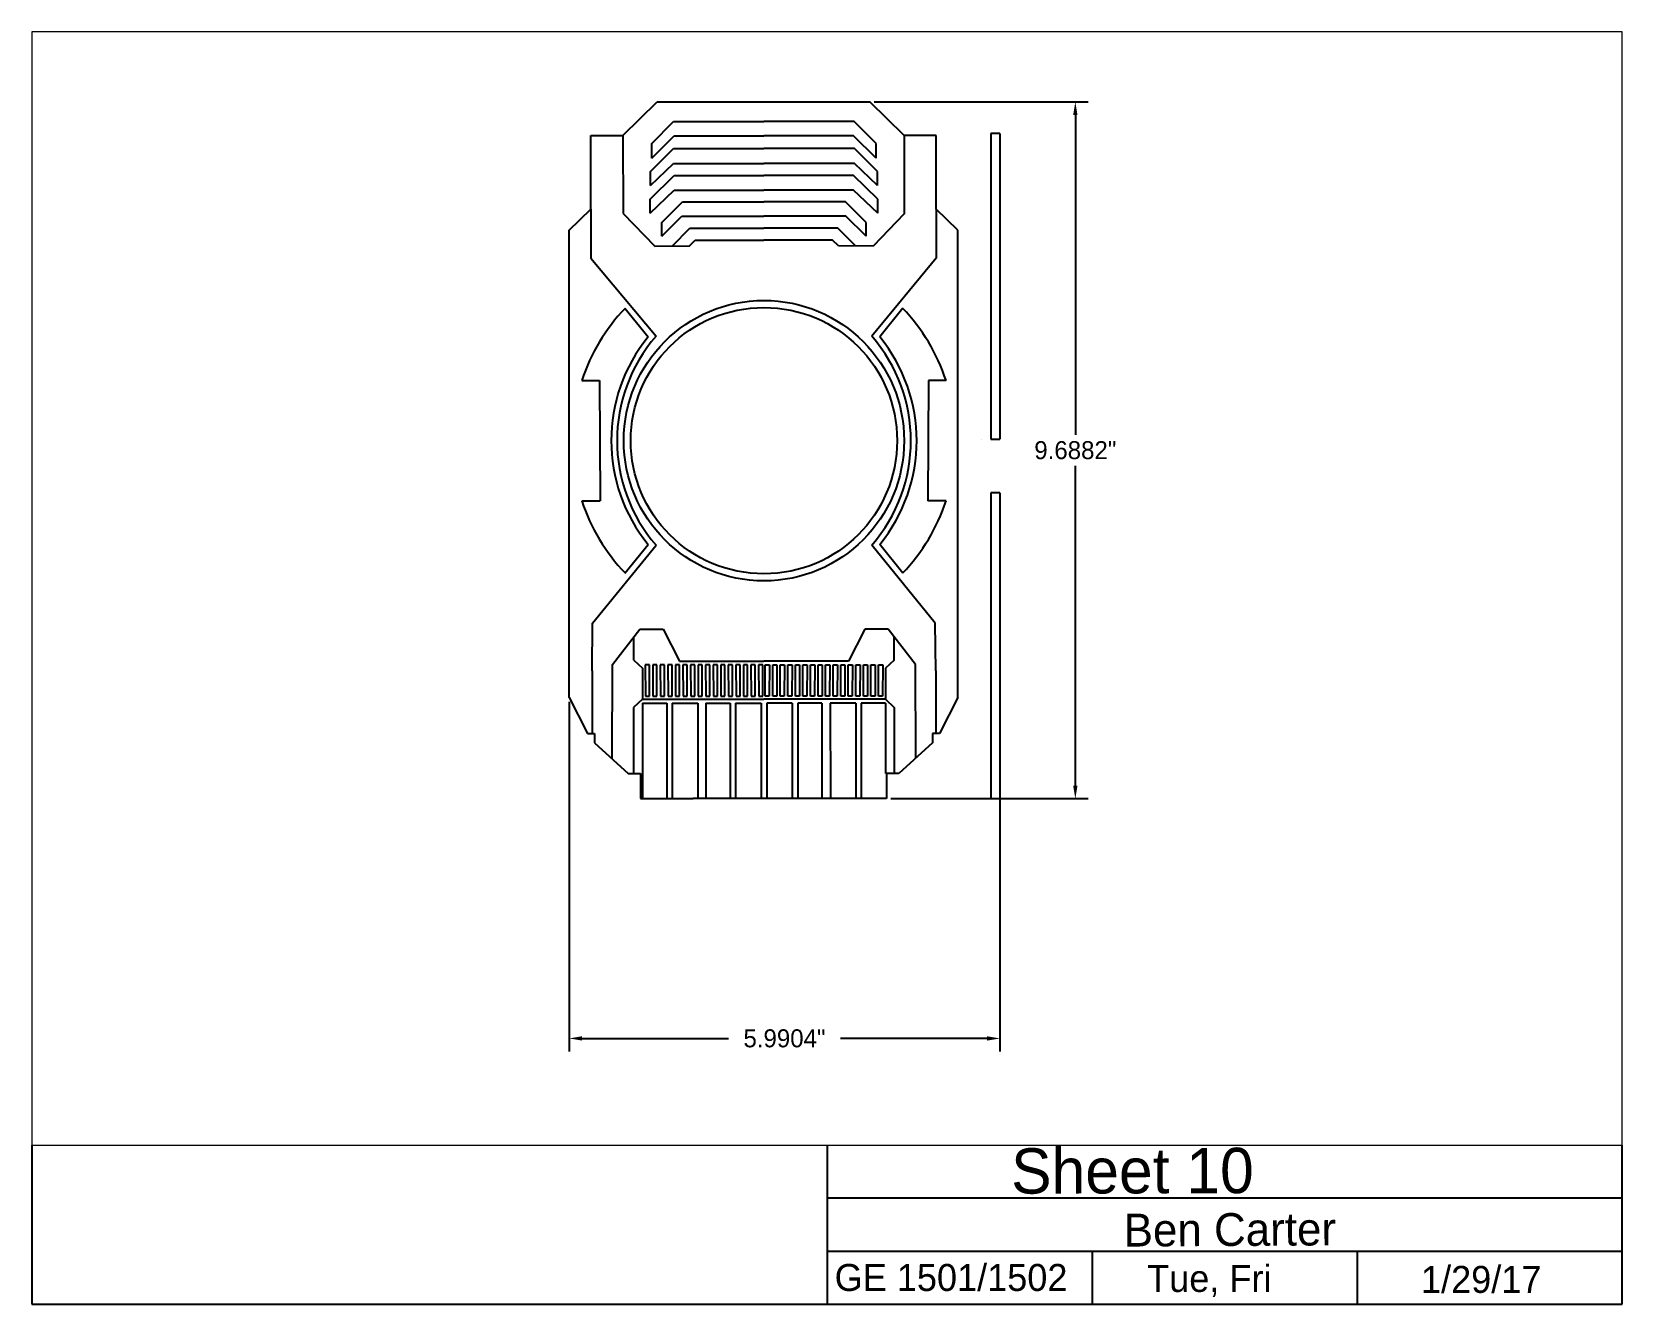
# Paper-space layout 'Layout10-Layout1' of a CAD drawing. Extents: x 0 to 10, y 0 to 8.
# The model-space entities are those that its viewports show. They can reach past a viewport. Long polylines and large blocks are cut down to what shows.
import ezdxf

# ---------------------------------------------------------------- set-up
doc = ezdxf.new("R2010")
doc.units = 0
doc.header["$MEASUREMENT"] = 0
doc.layers.get('0').update_dxf_attribs({"linetype": 'CONTINUOUS'})
doc.layers.get('Defpoints').update_dxf_attribs({"linetype": 'CONTINUOUS'})
for name, color, linetype in [('CUT', 1, 'CONTINUOUS'), ('Dims', 210, 'CONTINUOUS'), ('SCORE', 5, 'CONTINUOUS')]:
    doc.layers.add(name, color=color, linetype=linetype)
doc.dimstyles.get("Standard").update_dxf_attribs({"dimtxt": 0.25, "dimasz": 0.18, "dimexe": 0.18, "dimexo": 0.0625, "dimgap": 0.09, "dimtad": 0, "dimtih": 1, "dimtoh": 1, "dimdec": 4, "dimzin": 0, "dimdsep": 46, "dimlunit": 3, "dimtxsty": 'Standard', "dimcen": 0.09, "dimadec": 0, "dimazin": 0, "dimtfac": 1, "dimtdec": 4, "dimtofl": 0, "dimtmove": 0, "dimatfit": 3, "dimfxl": 1, "dimtolj": 1, "dimtzin": 0, "dimarcsym": 0})

# ---------------------------------------------------------------- blocks, each defined once
blk = doc.blocks.new('*U84')
at = {"linetype": 'Continuous'}
for p, q in [((0.03653, 0.47489), (0.03934, 0.03934)), ((0.09554, 0.47489), (0.03653, 0.47489)), ((0.09554, 0.03934), (0.09554, 0.47489)), ((0.03934, 0.03934), (0.09554, 0.03934))]:
    blk.add_line(p, q, dxfattribs=at)
blk = doc.blocks.new('*U85')
at = {"layer": 'SCORE', "color": 0, "linetype": 'ByBlock', "lineweight": -2, "transparency": 16777216, "rotation": 90.00000000000001}
for p in [(42.956, 57.553), (42.956, 57.448), (42.956, 57.343), (42.956, 57.238), (42.956, 57.133), (42.956, 57.028), (42.956, 56.923), (42.956, 56.817), (42.956, 56.712), (42.956, 56.607), (42.956, 56.502), (42.956, 56.397), (42.956, 56.292), (42.956, 56.187), (42.956, 56.082), (42.956, 55.977)]:
    blk.add_blockref('*U84', p, dxfattribs=at)
blk = doc.blocks.new('*U86')
at = {"linetype": 'Continuous'}
for p, q in [((0.03653, 0.47489), (0.03934, 0.03934)), ((0.09554, 0.47489), (0.03653, 0.47489)), ((0.09554, 0.03934), (0.09554, 0.47489)), ((0.03934, 0.03934), (0.09554, 0.03934))]:
    blk.add_line(p, q, dxfattribs=at)
blk = doc.blocks.new('*U87')
at = {"layer": 'SCORE', "color": 0, "linetype": 'ByBlock', "lineweight": -2, "transparency": 16777216}
for p in [(10.59089, 2.85777), (10.695984, 2.85777), (10.801078, 2.85777), (10.906172, 2.85777), (11.011266, 2.85777), (11.11636, 2.85777), (11.221454, 2.85777), (11.326548, 2.85777), (11.431642, 2.85777), (11.536736, 2.85777), (11.64183, 2.85777), (11.746924, 2.85777), (11.852018, 2.85777), (11.957112, 2.85777), (12.062206, 2.85777), (12.1673, 2.85777)]:
    blk.add_blockref('*U86', p, dxfattribs=at)
blk = doc.blocks.new('*D107')
at = {"layer": 'Defpoints', "color": 0, "linetype": 'Continuous', "transparency": 16777216}
for p in [(20.588, 85.156), (26.579, 85.156), (26.579, 80.415)]:
    blk.add_point(p, dxfattribs=at)
at = {"layer": 'Dims', "color": 0, "linetype": 'Continuous', "lineweight": -2, "transparency": 16777216}
for p, q in [((20.588, 85.094), (20.588, 80.235)), ((26.579, 85.094), (26.579, 80.235)), ((20.768, 80.415), (22.806, 80.415)), ((26.399, 80.415), (24.361, 80.415))]:
    blk.add_line(p, q, dxfattribs=at)
at = {"layer": 'Dims', "color": 0, "linetype": 'Continuous', "transparency": 16777216}
for points in [[(20.768, 80.445), (20.768, 80.385), (20.588, 80.415)], [(26.399, 80.445), (26.399, 80.385), (26.579, 80.415)]]:
    blk.add_solid(points, dxfattribs=at)
at = {"layer": 'Dims', "color": 0, "linetype": 'Continuous', "transparency": 16777216, "insert": (23.583, 80.415), "char_height": 0.25, "attachment_point": 5}
blk.add_mtext('\\A1;5.9904"', dxfattribs=at)
blk = doc.blocks.new('*D111')
at = {"layer": 'Defpoints', "color": 0, "linetype": 'Continuous', "transparency": 16777216}
for p in [(24.77, 93.438), (25, 83.75), (27.628, 83.75)]:
    blk.add_point(p, dxfattribs=at)
at = {"layer": 'Dims', "color": 0, "linetype": 'Continuous', "lineweight": -2, "transparency": 16777216}
for p, q in [((24.832, 93.438), (27.808, 93.438)), ((27.628, 93.258), (27.628, 88.809)), ((27.628, 83.93), (27.628, 88.379)), ((25.063, 83.75), (27.808, 83.75))]:
    blk.add_line(p, q, dxfattribs=at)
at = {"layer": 'Dims', "color": 0, "linetype": 'Continuous', "transparency": 16777216}
for points in [[(27.598, 93.258), (27.658, 93.258), (27.628, 93.438)], [(27.598, 83.93), (27.658, 83.93), (27.628, 83.75)]]:
    blk.add_solid(points, dxfattribs=at)
at = {"layer": 'Dims', "color": 0, "linetype": 'Continuous', "transparency": 16777216, "insert": (27.628, 88.594), "char_height": 0.25, "attachment_point": 5}
blk.add_mtext('\\A1;9.6882"', dxfattribs=at)

msp = doc.modelspace()

# ---------------------------------------------------------------- linework, layer by layer
at = {"layer": 'CUT', "linetype": 'Continuous'}
for p, q in [((21.33474, 92.96949), (21.81185, 93.43817)), ((21.81185, 93.43817), (24.76987, 93.43817)), ((25.24697, 92.96949), (24.76987, 93.43817)), ((20.88852, 91.94793), (20.88852, 92.96949)), ((20.88852, 92.96949), (21.33474, 92.96949)), ((25.6932, 92.96949), (25.24697, 92.96949)), ((25.6932, 91.94793), (25.6932, 92.96949)), ((26.57863, 93), (26.45363, 93)), ((26.45363, 93), (26.45363, 88.75)), ((26.57863, 93), (26.57863, 88.75)), ((20.58822, 91.65325), (20.88852, 91.94793)), ((25.99349, 91.65325), (25.6932, 91.94793)), ((20.58822, 85.15627), (20.58822, 91.65325)), ((25.99349, 85.15627), (25.99349, 91.65325)), ((26.32863, 88.75), (26.32863, 88.75)), ((26.45363, 88.75), (26.57863, 88.75)), ((26.57863, 88), (26.45363, 88)), ((26.45363, 88), (26.45363, 83.75)), ((26.57863, 88), (26.57863, 83.75)), ((20.58822, 85.15627), (20.84361, 84.65391)), ((25.99349, 85.15627), (25.7381, 84.65391)), ((20.84361, 84.65391), (20.94184, 84.65391)), ((20.94184, 84.65391), (20.94184, 84.52762)), ((20.94184, 84.52762), (21.40771, 84.09823)), ((25.63988, 84.52762), (25.174, 84.09823)), ((25.7381, 84.65391), (25.63988, 84.65391)), ((25.63988, 84.65391), (25.63988, 84.52762)), ((21.40771, 84.09823), (21.58171, 84.09823)), ((21.58171, 84.09823), (21.58171, 83.75)), ((25.174, 84.09823), (25, 84.09823)), ((25, 84.09823), (25, 83.75)), ((21.58171, 83.75), (22.31407, 83.75)), ((23.97086, 83.75), (22.31407, 83.75)), ((24.13519, 83.75), (23.97086, 83.75)), ((25, 83.75), (24.13519, 83.75)), ((26.45363, 83.75), (26.57863, 83.75))]:
    msp.add_line(p, q, dxfattribs=at)
at = {"layer": 'SCORE', "linetype": 'Continuous'}
for p, q in [((21.73801, 92.85977), (22.04149, 93.16606)), ((22.04149, 93.16606), (23.29756, 93.16606)), ((24.55363, 93.16606), (23.29756, 93.16606)), ((24.85711, 92.85977), (24.55363, 93.16606)), ((24.85711, 92.85977), (24.55363, 93.16606)), ((21.33474, 92.96949), (21.33968, 91.88751)), ((21.73801, 92.65745), (22.04992, 92.96655)), ((22.04992, 92.96655), (23.29756, 92.96655)), ((24.5452, 92.96655), (23.29756, 92.96655)), ((24.5452, 92.96655), (23.29756, 92.96655)), ((24.85711, 92.65745), (24.5452, 92.96655)), ((24.85711, 92.65745), (24.5452, 92.96655)), ((25.24697, 92.96949), (25.24697, 91.88381)), ((21.71834, 92.47199), (22.03868, 92.79233)), ((21.73801, 92.65745), (21.73801, 92.85977)), ((22.03868, 92.79233), (23.29756, 92.79233)), ((24.55644, 92.79233), (23.29756, 92.79233)), ((24.55644, 92.79233), (23.29756, 92.79233)), ((24.87678, 92.47199), (24.55644, 92.79233)), ((24.87678, 92.47199), (24.55644, 92.79233)), ((24.85711, 92.65745), (24.85711, 92.85977)), ((24.85711, 92.65745), (24.85711, 92.85977)), ((21.71834, 92.2781), (22.03868, 92.58439)), ((21.71834, 92.2781), (21.71834, 92.47199)), ((22.03868, 92.58439), (23.29756, 92.58439)), ((24.55644, 92.58439), (23.29756, 92.58439)), ((24.55644, 92.58439), (23.29756, 92.58439)), ((24.87678, 92.2781), (24.55644, 92.58439)), ((24.87678, 92.2781), (24.55644, 92.58439)), ((24.87678, 92.2781), (24.87678, 92.47199)), ((24.87678, 92.2781), (24.87678, 92.47199)), ((21.71553, 92.08702), (22.04992, 92.41579)), ((22.04992, 92.41579), (23.29756, 92.41579)), ((24.5452, 92.41579), (23.29756, 92.41579)), ((24.5452, 92.41579), (23.29756, 92.41579)), ((24.87959, 92.08702), (24.5452, 92.41579)), ((24.87959, 92.08702), (24.5452, 92.41579)), ((21.71553, 91.89032), (22.04992, 92.21066)), ((21.71553, 91.89032), (21.71553, 92.08702)), ((21.8757, 91.76106), (22.16513, 92.04768)), ((22.04992, 92.21066), (23.29756, 92.21066)), ((22.16513, 92.04768), (23.29756, 92.04768)), ((24.5452, 92.21066), (23.29756, 92.21066)), ((24.5452, 92.21066), (23.29756, 92.21066)), ((24.42999, 92.04768), (23.29756, 92.04768)), ((24.42999, 92.04768), (23.29756, 92.04768)), ((24.71942, 91.76106), (24.42999, 92.04768)), ((24.71942, 91.76106), (24.42999, 92.04768)), ((24.87959, 91.89032), (24.5452, 92.21066)), ((24.87959, 91.89032), (24.5452, 92.21066)), ((24.87959, 91.89032), (24.87959, 92.08702)), ((24.87959, 91.89032), (24.87959, 92.08702)), ((20.88852, 91.94793), (20.88852, 91.26369)), ((21.33968, 91.88751), (21.78016, 91.43229)), ((21.8757, 91.56998), (22.1567, 91.85098)), ((22.1567, 91.85098), (23.29756, 91.85098)), ((24.43842, 91.85098), (23.29756, 91.85098)), ((24.43842, 91.85098), (23.29756, 91.85098)), ((24.71942, 91.56998), (24.43842, 91.85098)), ((24.71942, 91.56998), (24.43842, 91.85098)), ((25.24697, 91.88381), (24.81496, 91.43229)), ((25.6932, 91.94793), (25.6932, 91.26369)), ((21.8757, 91.56998), (21.8757, 91.76106)), ((22.02042, 91.4337), (22.2691, 91.68238)), ((22.2691, 91.68238), (23.29756, 91.68238)), ((24.32602, 91.68238), (23.29756, 91.68238)), ((24.32602, 91.68238), (23.29756, 91.68238)), ((24.57471, 91.4337), (24.32602, 91.68238)), ((24.57471, 91.4337), (24.32602, 91.68238)), ((24.71942, 91.56998), (24.71942, 91.76106)), ((24.71942, 91.56998), (24.71942, 91.76106)), ((21.78016, 91.43229), (22.26067, 91.4351)), ((22.26067, 91.4351), (22.34216, 91.51659)), ((22.34216, 91.51659), (23.29756, 91.51659)), ((24.25296, 91.51659), (23.29756, 91.51659)), ((24.25296, 91.51659), (23.29756, 91.51659)), ((24.33445, 91.4351), (24.25296, 91.51659)), ((24.81496, 91.43229), (24.33445, 91.4351)), ((20.88852, 91.26369), (21.79702, 90.17903)), ((25.6932, 91.26369), (24.7981, 90.17903)), ((21.36428, 90.56962), (21.68813, 90.17151)), ((25.23084, 90.56962), (24.90699, 90.17151)), ((20.76575, 89.56645), (21.01022, 89.56645)), ((21.01022, 89.56645), (21.01865, 87.88888)), ((25.5849, 89.56645), (25.57647, 87.88888)), ((25.82937, 89.56645), (25.5849, 89.56645)), ((20.76575, 87.88888), (21.01865, 87.88888)), ((25.82937, 87.88888), (25.57647, 87.88888)), ((20.91468, 86.19164), (21.79702, 87.2763)), ((21.36428, 86.88571), (21.68813, 87.28383)), ((25.68044, 86.19164), (24.7981, 87.2763)), ((25.23084, 86.88571), (24.90699, 87.28383)), ((20.90906, 85.52848), (20.91468, 86.19164)), ((21.19006, 85.61278), (21.57222, 86.10453)), ((21.57222, 86.10453), (21.89537, 86.10734)), ((21.89537, 86.10734), (22.12298, 85.66055)), ((24.69975, 86.10734), (24.47214, 85.66055)), ((25.0229, 86.10453), (24.69975, 86.10734)), ((25.40506, 85.61278), (25.0229, 86.10453)), ((25.68606, 85.52848), (25.68044, 86.19164)), ((21.48792, 85.6746), (21.48792, 85.99606)), ((25.1072, 85.6746), (25.1072, 85.99606)), ((21.18444, 84.30401), (21.19006, 85.61278)), ((21.48792, 85.6746), (21.60875, 85.5622)), ((22.12298, 85.66055), (23.29756, 85.66055)), ((24.47214, 85.66055), (23.29756, 85.66055)), ((25.1072, 85.6746), (24.98637, 85.5622)), ((25.41067, 84.31636), (25.40506, 85.61278)), ((20.90906, 85.52848), (20.90906, 84.65391)), ((21.60875, 85.5622), (21.60875, 85.13508)), ((24.98637, 85.5622), (24.98637, 85.13508)), ((25.68606, 85.52848), (25.68606, 84.65391)), ((21.60875, 85.13508), (21.48511, 85.01706)), ((21.48511, 85.01706), (21.48511, 84.09823)), ((21.60875, 85.13508), (23.29756, 85.13508)), ((21.60875, 85.07607), (21.60875, 83.75)), ((21.60875, 85.07607), (21.94595, 85.07607)), ((21.94595, 85.07607), (21.94595, 83.75)), ((22.02182, 85.07607), (22.02182, 83.75)), ((22.02182, 85.07607), (22.37592, 85.07516)), ((22.37592, 85.07516), (22.37592, 83.75)), ((22.49109, 85.07607), (22.49109, 83.75)), ((22.49109, 85.07607), (22.82829, 85.07607)), ((22.82829, 85.07607), (22.82829, 83.75)), ((22.90416, 85.07607), (22.90135, 83.75)), ((22.90416, 85.07607), (23.25826, 85.07516)), ((23.25826, 85.07516), (23.25826, 83.75)), ((24.98637, 85.13508), (23.29756, 85.13508)), ((23.69096, 85.07607), (23.33686, 85.07516)), ((23.33686, 85.07516), (23.33967, 83.75)), ((23.69096, 85.07607), (23.69096, 83.75)), ((24.10403, 85.07607), (23.76683, 85.07607)), ((23.76683, 85.07607), (23.76683, 83.75)), ((24.10403, 85.07607), (24.10403, 83.75)), ((24.5733, 85.07607), (24.2192, 85.07516)), ((24.2192, 85.07516), (24.22201, 83.75)), ((24.5733, 85.07607), (24.5733, 83.75)), ((24.98637, 85.07607), (24.64917, 85.07607)), ((24.64917, 85.07607), (24.64917, 83.75)), ((24.98637, 85.13508), (25.11001, 85.01706)), ((24.98637, 85.07607), (24.98637, 84.09823)), ((25.11001, 85.01706), (25.11001, 84.09823))]:
    msp.add_line(p, q, dxfattribs=at)
for radius in [1.95014, 1.85179]:
    msp.add_circle((23.29756, 88.72767), radius, dxfattribs=at)
for centre, radius, start, end in [((23.29756, 88.72767), 2.66714, 136.385746, 161.670041), ((23.29756, 88.72767), 2.66714, 18.329959, 43.614254), ((23.45528, 88.72767), 2.28199, 140.749521, 219.250479), ((23.4679, 88.72767), 2.21321, 139.021693, 220.978307), ((23.12722, 88.72767), 2.21321, 319.021693, 40.978307), ((23.13984, 88.72767), 2.28199, 320.749521, 39.250479), ((23.29756, 88.72767), 2.66714, 198.329959, 223.614254), ((23.29756, 88.72767), 2.66714, 316.385746, 341.670041)]:
    msp.add_arc(centre, radius, start, end, dxfattribs=at)

# ---------------------------------------------------------------- block references
at = {"layer": 'SCORE', "linetype": 'Continuous', "rotation": 270}
msp.add_blockref('*U85', (-34.36791, 128.09094), dxfattribs=at)
at = {"layer": 'SCORE', "linetype": 'Continuous', "extrusion": (0, 0, -1), "zscale": -1}
msp.add_blockref('*U87', (-35.57726, 82.27731), dxfattribs=at)

# ---------------------------------------------------------------- dimensions: what is measured, and where the dimension line sits
at = {"layer": 'Dims', "linetype": 'Continuous'}
dim = msp.add_linear_dim(base=(27.62811, 83.75), p1=(24.76987, 93.43817), p2=(25, 83.75), angle=90, dimstyle='Standard', dxfattribs=at)
dim.commit()
dim.dimension.update_dxf_attribs({"geometry": '*D111', "text_midpoint": (27.62811, 88.59409)})
dim = msp.add_linear_dim(base=(26.57863, 80.41482), p1=(20.58822, 85.15627), p2=(26.57863, 85.15627), dimstyle='Standard', dxfattribs=at)
dim.commit()
dim.dimension.update_dxf_attribs({"geometry": '*D107', "text_midpoint": (23.58343, 80.41482)})

psp = doc.layouts.new('Layout10-Layout1')

# ---------------------------------------------------------------- linework, layer by layer
for p, q in [((0, 1), (0, 0)), ((5, 1), (5, 0)), ((10, 0), (10, 1)), ((10, 0.667), (5, 0.667)), ((5, 0.333), (10, 0.333)), ((6.667, 0.333), (6.667, 0)), ((8.333, 0.333), (8.333, 0)), ((0, 0), (5, 0)), ((5, 0), (10, 0))]:
    psp.add_line(p, q)

# ---------------------------------------------------------------- texts
for s, height, rotation, p in [('Sheet 10', 0.285, 0.1287, (6.158, 0.695)), ('Ben Carter', 0.2065, 0.3496, (6.866, 0.362))]:
    psp.add_text(s, height=height, rotation=rotation).set_placement(p)
for s, height, p in [('GE 1501/1502', 0.16973, (5.048, 0.083)), ('Tue, Fri', 0.1697, (7.013, 0.077)), ('1/29/17', 0.1697, (8.735, 0.071))]:
    psp.add_text(s, height=height).set_placement(p)

# ---------------------------------------------------------------- viewports
at = {"layer": '0'}
psp.add_viewport(center=(5, 4.5), size=(10, 7), view_center_point=(24.17439, 86.67224), view_height=15.4823158, dxfattribs=at)

doc.saveas('drawing.dxf')
